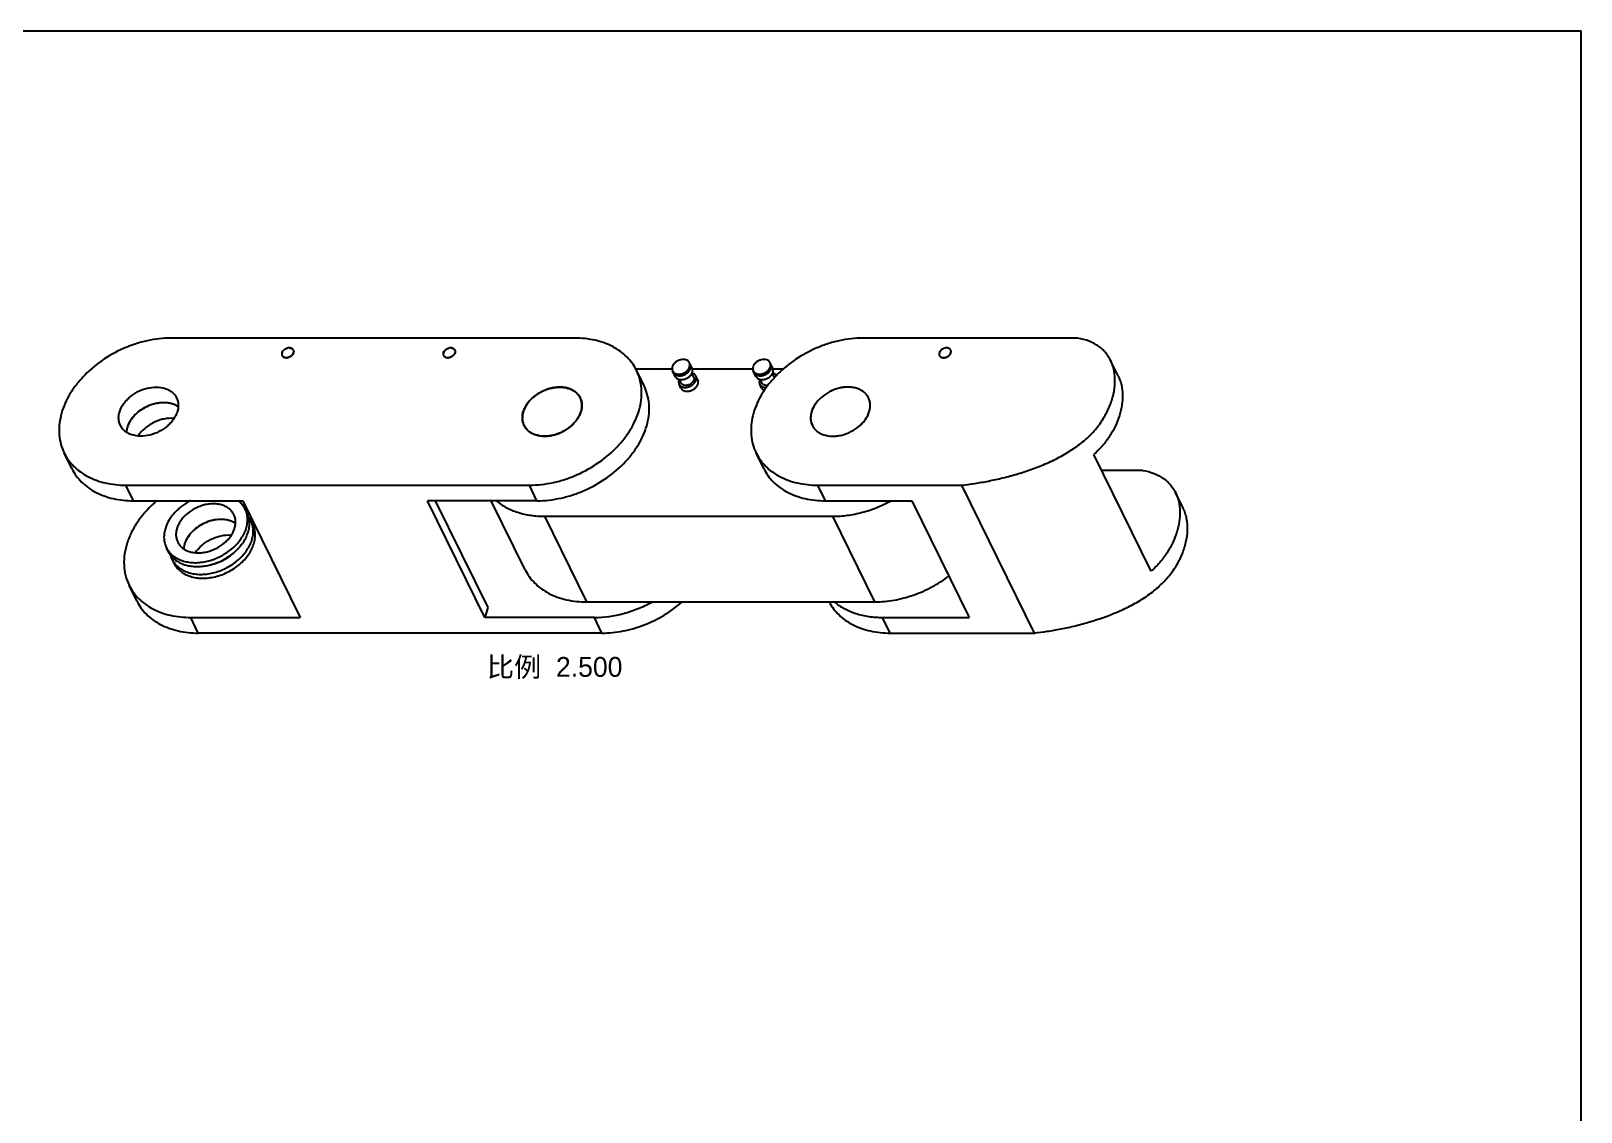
# Model space of a CAD drawing. Header units: inches. Extents: x 0 to 22, y 0 to 17.
# Drawn here: x 9.82 to 22, y 8.5 to 17 of the extents above; entities that cross this region are included whole.
import ezdxf

# ---------------------------------------------------------------- set-up
doc = ezdxf.new("R2010")
doc.units = ezdxf.units.IN
doc.header["$LTSCALE"] = 1.21
doc.header["$MEASUREMENT"] = 0
doc.layers.get('0').update_dxf_attribs({"linetype": 'CONTINUOUS'})
doc.layers.add('02___PRT_ALL_AXES', color=7, linetype='CONTINUOUS')
doc.styles.get("Standard").update_dxf_attribs({"font": 'ar_wgl__.ttf'})

msp = doc.modelspace()

# ---------------------------------------------------------------- linework, layer by layer
at = {"color": 7, "linetype": 'Continuous'}
for p, q in [((0, 17), (22, 17)), ((22, 0), (22, 17)), ((14.091, 14.585), (10.918, 14.585)), ((18.044, 14.585), (16.357, 14.585)), ((18.362, 14.288), (18.302, 14.41)), ((15.576, 13.559), (15.516, 13.682)), ((10.621, 13.306), (10.56, 13.429)), ((10.56, 13.429), (13.733, 13.429)), ((13.793, 13.306), (13.733, 13.429)), ((16, 13.429), (17.133, 13.429)), ((17.703, 12.266), (17.133, 13.429)), ((10.621, 13.306), (11.482, 13.306)), ((11.482, 13.306), (11.932, 12.389)), ((13.383, 12.389), (12.932, 13.306)), ((13.793, 13.306), (12.932, 13.306)), ((12.994, 13.306), (13.406, 12.466)), ((18.873, 13.248), (18.813, 13.37)), ((13.406, 12.466), (13.383, 12.389)), ((11.131, 12.266), (11.071, 12.389)), ((11.071, 12.389), (11.932, 12.389)), ((14.244, 12.389), (13.383, 12.389)), ((14.304, 12.266), (14.244, 12.389)), ((14.304, 12.266), (11.131, 12.266)), ((16.57, 12.266), (17.703, 12.266))]:
    msp.add_line(p, q, dxfattribs=at)
for centre, radius, start, end in [((14.965, 14.238), 0.0597, 157.0231, 162.7528), ((15.6, 14.238), 0.0597, 157.0231, 162.7528), ((14.957, 14.264), 0.0666, 258.3368, 260.7149), ((15.592, 14.264), 0.0666, 258.3368, 260.7149), ((11.382, 13.07), 0.18, 26.1478, 36.9643), ((11.088, 12.925), 0.181, 195.1767, 206.1048), ((11.087, 12.925), 0.18, 206.1478, 216.928)]:
    msp.add_arc(centre, radius, start, end, dxfattribs=at)
for points, knots in [([(16.357, 14.585), (16.294, 14.585), (16.198, 14.574), (16.073, 14.54), (15.949, 14.492), (15.833, 14.426), (15.73, 14.346), (15.661, 14.279), (15.601, 14.208), (15.552, 14.133), (15.514, 14.055), (15.488, 13.977), (15.475, 13.899), (15.475, 13.822), (15.488, 13.749), (15.505, 13.703), (15.516, 13.682)], [0, 0, 0, 0, 0.132482, 0.201171, 0.270716, 0.409773, 0.478248, 0.545217, 0.610209, 0.67286, 0.732944, 0.790405, 0.845387, 0.898243, 0.949537, 1, 1, 1, 1]), ([(18.302, 14.41), (18.297, 14.421), (18.285, 14.442), (18.263, 14.472), (18.237, 14.499), (18.207, 14.523), (18.172, 14.544), (18.119, 14.568), (18.075, 14.58), (18.044, 14.585)], [0, 0, 0, 0, 0.1122, 0.225157, 0.340175, 0.458721, 0.582379, 0.712786, 1, 1, 1, 1]), ([(17.133, 13.429), (17.167, 13.433), (17.237, 13.442), (17.345, 13.461), (17.458, 13.486), (17.573, 13.517), (17.689, 13.555), (17.803, 13.6), (17.912, 13.653), (18.013, 13.715), (18.09, 13.773), (18.146, 13.825), (18.183, 13.866), (18.217, 13.909), (18.256, 13.968), (18.296, 14.046), (18.327, 14.141), (18.34, 14.236), (18.334, 14.313), (18.319, 14.37), (18.309, 14.397), (18.302, 14.41)], [0, 0, 0, 0, 0.058245, 0.121348, 0.188023, 0.257033, 0.32721, 0.397484, 0.466927, 0.534812, 0.600704, 0.632897, 0.664629, 0.695934, 0.726773, 0.786773, 0.844205, 0.898723, 0.950367, 0.97536, 1, 1, 1, 1]), ([(15.042, 14.288), (15.042, 14.289), (15.04, 14.292), (15.037, 14.296), (15.034, 14.299), (15.029, 14.303), (15.022, 14.308), (15.015, 14.31), (15.012, 14.311)], [0, 0, 0, 0, 0.117678, 0.236167, 0.356238, 0.478583, 0.731997, 1, 1, 1, 1]), ([(15.025, 14.279), (15.026, 14.278), (15.027, 14.274), (15.028, 14.268), (15.027, 14.262), (15.027, 14.257), (15.026, 14.255)], [0, 0, 0, 0, 0.239088, 0.482907, 0.735593, 1, 1, 1, 1]), ([(15.044, 14.255), (15.045, 14.258), (15.046, 14.264), (15.047, 14.272), (15.045, 14.28), (15.043, 14.286), (15.042, 14.288)], [0, 0, 0, 0, 0.264425, 0.517084, 0.760916, 1, 1, 1, 1]), ([(15.676, 14.29), (15.675, 14.291), (15.673, 14.294), (15.671, 14.297), (15.667, 14.3), (15.663, 14.304), (15.656, 14.308), (15.65, 14.31), (15.646, 14.311)], [0, 0, 0, 0, 0.117469, 0.236031, 0.356329, 0.478938, 0.732616, 1, 1, 1, 1]), ([(13.793, 13.306), (13.857, 13.306), (13.953, 13.318), (14.078, 13.352), (14.201, 13.4), (14.345, 13.481), (14.469, 13.587), (14.55, 13.684), (14.599, 13.759), (14.637, 13.836), (14.663, 13.915), (14.676, 13.993), (14.676, 14.069), (14.663, 14.142), (14.645, 14.188), (14.635, 14.21)], [0, 0, 0, 0, 0.132507, 0.201208, 0.270766, 0.409848, 0.545134, 0.610138, 0.6728, 0.732895, 0.790367, 0.845359, 0.898225, 0.949527, 1, 1, 1, 1]), ([(14.908, 14.255), (14.907, 14.253), (14.906, 14.247), (14.906, 14.238), (14.907, 14.23), (14.909, 14.225), (14.91, 14.223)], [0, 0, 0, 0, 0.264425, 0.517084, 0.760916, 1, 1, 1, 1]), ([(14.91, 14.223), (14.911, 14.221), (14.912, 14.218), (14.915, 14.214), (14.919, 14.211), (14.923, 14.208), (14.928, 14.205), (14.934, 14.201), (14.94, 14.2), (14.944, 14.199)], [0, 0, 0, 0, 0.116722, 0.234374, 0.353833, 0.475875, 0.601141, 0.730117, 1, 1, 1, 1]), ([(15.026, 14.255), (15.025, 14.253), (15.023, 14.249), (15.019, 14.242), (15.014, 14.236), (15.006, 14.228), (14.997, 14.222), (14.986, 14.217), (14.978, 14.215), (14.97, 14.213), (14.962, 14.213), (14.954, 14.213), (14.947, 14.215), (14.941, 14.218), (14.936, 14.221), (14.933, 14.224), (14.931, 14.226), (14.929, 14.229), (14.928, 14.231), (14.927, 14.232)], [0, 0, 0, 0, 0.05897, 0.121019, 0.185901, 0.253146, 0.391755, 0.46175, 0.531007, 0.598735, 0.664246, 0.727016, 0.786744, 0.843414, 0.897334, 0.923491, 0.949233, 0.97469, 1, 1, 1, 1]), ([(14.946, 14.199), (14.951, 14.198), (14.958, 14.197), (14.968, 14.198), (14.979, 14.2), (14.992, 14.204), (15.006, 14.211), (15.019, 14.22), (15.028, 14.229), (15.035, 14.237), (15.04, 14.245), (15.043, 14.251), (15.044, 14.255)], [0, 0, 0, 0, 0.119562, 0.18203, 0.245926, 0.376644, 0.509032, 0.640077, 0.766934, 0.828109, 0.887444, 1, 1, 1, 1]), ([(15.543, 14.255), (15.542, 14.253), (15.541, 14.247), (15.54, 14.238), (15.541, 14.23), (15.543, 14.225), (15.544, 14.223)], [0, 0, 0, 0, 0.264425, 0.517084, 0.760916, 1, 1, 1, 1]), ([(15.544, 14.223), (15.545, 14.221), (15.547, 14.218), (15.55, 14.214), (15.553, 14.211), (15.558, 14.208), (15.562, 14.205), (15.569, 14.201), (15.574, 14.2), (15.578, 14.199)], [0, 0, 0, 0, 0.116722, 0.234374, 0.353833, 0.475875, 0.601141, 0.730117, 1, 1, 1, 1]), ([(15.61, 14.214), (15.607, 14.214), (15.602, 14.213), (15.595, 14.213), (15.587, 14.214), (15.581, 14.216), (15.575, 14.218), (15.569, 14.222), (15.565, 14.226), (15.563, 14.23), (15.562, 14.232)], [0, 0, 0, 0, 0.144142, 0.283354, 0.41672, 0.543774, 0.664601, 0.779915, 0.891077, 1, 1, 1, 1]), ([(15.581, 14.199), (15.582, 14.198), (15.588, 14.198), (15.594, 14.197), (15.598, 14.198)], [0, 0, 0, 0, 0.243322, 1, 1, 1, 1]), ([(10.973, 14.046), (10.959, 14.056), (10.924, 14.071), (10.867, 14.08), (10.805, 14.074), (10.743, 14.056), (10.685, 14.026), (10.634, 13.986), (10.595, 13.938), (10.578, 13.903), (10.573, 13.885)], [0, 0, 0, 0, 0.10877, 0.227538, 0.35541, 0.489329, 0.625004, 0.757817, 0.883679, 1, 1, 1, 1]), ([(10.973, 14.046), (10.966, 14.051), (10.952, 14.058), (10.929, 14.067), (10.905, 14.074), (10.869, 14.078), (10.822, 14.077), (10.766, 14.064), (10.711, 14.041), (10.669, 14.014), (10.64, 13.988), (10.614, 13.961), (10.598, 13.939), (10.589, 13.923)], [0, 0, 0, 0, 0.052805, 0.107723, 0.164901, 0.224342, 0.349257, 0.480503, 0.614817, 0.748459, 0.813939, 0.877933, 1, 1, 1, 1]), ([(10.589, 13.923), (10.587, 13.92), (10.581, 13.907), (10.576, 13.894), (10.573, 13.885)], [0, 0, 0, 0, 0.25634, 1, 1, 1, 1]), ([(10.94, 13.954), (10.913, 13.956), (10.872, 13.953), (10.82, 13.939), (10.781, 13.922), (10.744, 13.901), (10.7, 13.869), (10.672, 13.838), (10.658, 13.816)], [0, 0, 0, 0, 0.242853, 0.370546, 0.50006, 0.629566, 0.757235, 1, 1, 1, 1]), ([(10.573, 13.885), (10.572, 13.881), (10.568, 13.869), (10.566, 13.856), (10.565, 13.846)], [0, 0, 0, 0, 0.255985, 1, 1, 1, 1]), ([(15.516, 13.682), (15.525, 13.662), (15.548, 13.625), (15.591, 13.574), (15.643, 13.531), (15.703, 13.494), (15.769, 13.465), (15.868, 13.437), (15.947, 13.429), (16, 13.429)], [0, 0, 0, 0, 0.11284, 0.227186, 0.344396, 0.465577, 0.591507, 0.722601, 1, 1, 1, 1]), ([(10.137, 13.559), (10.146, 13.54), (10.169, 13.502), (10.212, 13.452), (10.264, 13.408), (10.323, 13.372), (10.39, 13.343), (10.489, 13.314), (10.567, 13.306), (10.621, 13.306)], [0, 0, 0, 0, 0.11284, 0.227186, 0.344396, 0.465578, 0.591506, 0.722599, 1, 1, 1, 1]), ([(10.806, 13.308), (10.752, 13.261), (10.679, 13.184), (10.608, 13.067), (10.571, 12.979), (10.549, 12.89), (10.544, 12.802), (10.556, 12.718), (10.575, 12.666), (10.587, 12.642)], [0, 0, 0, 0, 0.283144, 0.416688, 0.543878, 0.664776, 0.780087, 0.891182, 1, 1, 1, 1]), ([(11.41, 13.198), (11.406, 13.206), (11.396, 13.222), (11.375, 13.243), (11.35, 13.26), (11.321, 13.272), (11.288, 13.28), (11.253, 13.283), (11.216, 13.281), (11.179, 13.274), (11.142, 13.263), (11.095, 13.242), (11.052, 13.213), (11.015, 13.179), (10.993, 13.15), (10.975, 13.121), (10.966, 13.1), (10.963, 13.089)], [0, 0, 0, 0, 0.050698, 0.102534, 0.156462, 0.21314, 0.272877, 0.335656, 0.401177, 0.468914, 0.538182, 0.608187, 0.746817, 0.814072, 0.878964, 0.941019, 1, 1, 1, 1]), ([(11.423, 13.128), (11.416, 13.133), (11.401, 13.142), (11.375, 13.151), (11.348, 13.157), (11.308, 13.161), (11.266, 13.158), (11.225, 13.148), (11.183, 13.133), (11.144, 13.113), (11.109, 13.087), (11.085, 13.066), (11.064, 13.043), (11.041, 13.011), (11.029, 12.985), (11.023, 12.967)], [0, 0, 0, 0, 0.053308, 0.108986, 0.167189, 0.227884, 0.355628, 0.422094, 0.489565, 0.625083, 0.692127, 0.757904, 0.821934, 0.883821, 1, 1, 1, 1]), ([(11.424, 13.128), (11.409, 13.138), (11.375, 13.153), (11.318, 13.162), (11.256, 13.157), (11.193, 13.138), (11.135, 13.108), (11.085, 13.068), (11.046, 13.021), (11.029, 12.985), (11.023, 12.967)], [0, 0, 0, 0, 0.108704, 0.227416, 0.355261, 0.489185, 0.62489, 0.757745, 0.883649, 1, 1, 1, 1]), ([(11.416, 13.089), (11.419, 13.099), (11.423, 13.117), (11.425, 13.146), (11.421, 13.173), (11.414, 13.19), (11.41, 13.198)], [0, 0, 0, 0, 0.264421, 0.517086, 0.760915, 1, 1, 1, 1]), ([(17.703, 12.266), (17.737, 12.27), (17.807, 12.28), (17.915, 12.298), (18.028, 12.323), (18.144, 12.355), (18.26, 12.393), (18.374, 12.438), (18.482, 12.491), (18.584, 12.552), (18.661, 12.611), (18.716, 12.663), (18.754, 12.704), (18.787, 12.747), (18.827, 12.806), (18.866, 12.883), (18.897, 12.979), (18.91, 13.074), (18.905, 13.151), (18.89, 13.208), (18.879, 13.235), (18.873, 13.248)], [0, 0, 0, 0, 0.058245, 0.121348, 0.188023, 0.257033, 0.32721, 0.397484, 0.466927, 0.534812, 0.600704, 0.632897, 0.664629, 0.695934, 0.726773, 0.786773, 0.844205, 0.898723, 0.950367, 0.97536, 1, 1, 1, 1]), ([(10.963, 13.089), (10.96, 13.08), (10.956, 13.061), (10.954, 13.033), (10.959, 13.006), (10.965, 12.989), (10.969, 12.981)], [0, 0, 0, 0, 0.264421, 0.517086, 0.760915, 1, 1, 1, 1]), ([(10.969, 12.981), (10.973, 12.972), (10.983, 12.956), (11.004, 12.935), (11.029, 12.919), (11.059, 12.906), (11.091, 12.899), (11.126, 12.896), (11.163, 12.898), (11.2, 12.904), (11.237, 12.916), (11.284, 12.936), (11.327, 12.965), (11.364, 13), (11.387, 13.028), (11.404, 13.058), (11.413, 13.079), (11.416, 13.089)], [0, 0, 0, 0, 0.050698, 0.102534, 0.156462, 0.21314, 0.272877, 0.335656, 0.401177, 0.468914, 0.538182, 0.608187, 0.746817, 0.814072, 0.878964, 0.941019, 1, 1, 1, 1]), ([(11.108, 12.898), (11.123, 12.92), (11.16, 12.961), (11.23, 13.007), (11.309, 13.034), (11.364, 13.039), (11.391, 13.036)], [0, 0, 0, 0, 0.24307, 0.50004, 0.756984, 1, 1, 1, 1]), ([(11.552, 12.997), (11.556, 13.011), (11.562, 13.037), (11.564, 13.076), (11.558, 13.114), (11.549, 13.138), (11.544, 13.149)], [0, 0, 0, 0, 0.264425, 0.517084, 0.760916, 1, 1, 1, 1]), ([(10.943, 12.817), (10.951, 12.807), (10.968, 12.788), (11.001, 12.764), (11.038, 12.746), (11.08, 12.734), (11.125, 12.727), (11.173, 12.727), (11.222, 12.733), (11.271, 12.745), (11.319, 12.762), (11.366, 12.785), (11.41, 12.812), (11.449, 12.844), (11.484, 12.879), (11.513, 12.916), (11.536, 12.956), (11.548, 12.984), (11.552, 12.997)], [0, 0, 0, 0, 0.051008, 0.103821, 0.159084, 0.217159, 0.278122, 0.341797, 0.407798, 0.475582, 0.54449, 0.613796, 0.682752, 0.750628, 0.816761, 0.880597, 0.94174, 1, 1, 1, 1]), ([(11.023, 12.967), (11.022, 12.964), (11.018, 12.951), (11.016, 12.938), (11.016, 12.928)], [0, 0, 0, 0, 0.256183, 1, 1, 1, 1]), ([(11.402, 12.892), (11.39, 12.88), (11.363, 12.858), (11.317, 12.831), (11.267, 12.811), (11.233, 12.803), (11.216, 12.8)], [0, 0, 0, 0, 0.247364, 0.499952, 0.752564, 1, 1, 1, 1]), ([(10.587, 12.642), (10.596, 12.622), (10.619, 12.585), (10.662, 12.534), (10.714, 12.491), (10.774, 12.454), (10.84, 12.425), (10.939, 12.396), (11.018, 12.389), (11.071, 12.389)], [0, 0, 0, 0, 0.11284, 0.227186, 0.344396, 0.465578, 0.591506, 0.722599, 1, 1, 1, 1]), ([(10.647, 12.519), (10.656, 12.5), (10.679, 12.462), (10.722, 12.412), (10.774, 12.368), (10.834, 12.332), (10.9, 12.303), (10.999, 12.274), (11.078, 12.266), (11.131, 12.266)], [0, 0, 0, 0, 0.11284, 0.227186, 0.344396, 0.465578, 0.591506, 0.722599, 1, 1, 1, 1]), ([(14.244, 12.389), (14.321, 12.389), (14.439, 12.406), (14.589, 12.456), (14.662, 12.49), (14.698, 12.51)], [0, 0, 0, 0, 0.489193, 0.743559, 1, 1, 1, 1]), ([(14.304, 12.266), (14.359, 12.266), (14.473, 12.278), (14.638, 12.326), (14.795, 12.403), (14.89, 12.472), (14.933, 12.51)], [0, 0, 0, 0, 0.241759, 0.493313, 0.748352, 1, 1, 1, 1]), ([(16.091, 12.511), (16.1, 12.492), (16.124, 12.455), (16.167, 12.407), (16.219, 12.364), (16.278, 12.329), (16.344, 12.301), (16.441, 12.274), (16.518, 12.266), (16.57, 12.266)], [0, 0, 0, 0, 0.112745, 0.227151, 0.344499, 0.465822, 0.591839, 0.722928, 1, 1, 1, 1])]:
    msp.add_open_spline(points, degree=3, knots=knots, dxfattribs=at)
at = {"layer": '02___PRT_ALL_AXES', "color": 7, "linetype": 'Continuous'}
for p, q in [((15.012, 14.349), (14.991, 14.392)), ((15.647, 14.349), (15.626, 14.392)), ((14.855, 14.34), (14.57, 14.34)), ((14.635, 14.21), (14.575, 14.332)), ((14.88, 14.284), (14.859, 14.327)), ((14.927, 14.232), (14.913, 14.26)), ((15.025, 14.279), (15.011, 14.308)), ((15.49, 14.34), (15.015, 14.34)), ((15.057, 14.257), (15.042, 14.288)), ((15.514, 14.284), (15.493, 14.327)), ((15.562, 14.232), (15.548, 14.26)), ((15.659, 14.279), (15.645, 14.308)), ((15.728, 14.34), (15.65, 14.34)), ((14.925, 14.192), (14.91, 14.223)), ((15.559, 14.192), (15.544, 14.223)), ((10.137, 13.559), (10.076, 13.682)), ((18.621, 12.753), (18.17, 13.67)), ((18.555, 13.545), (18.232, 13.545)), ((16.06, 13.306), (16, 13.429)), ((13.7, 12.764), (13.434, 13.306)), ((16.06, 13.306), (16.74, 13.306)), ((16.74, 13.306), (17.19, 12.389)), ((11.514, 13.21), (11.499, 13.241)), ((14.184, 12.511), (13.854, 13.184)), ((13.854, 13.184), (16.12, 13.184)), ((16.45, 12.511), (16.12, 13.184)), ((11.559, 13.119), (11.544, 13.149)), ((10.895, 12.907), (10.88, 12.937)), ((10.94, 12.815), (10.925, 12.846)), ((10.647, 12.519), (10.587, 12.642)), ((14.184, 12.511), (16.45, 12.511)), ((16.51, 12.389), (17.19, 12.389)), ((16.57, 12.266), (16.51, 12.389))]:
    msp.add_line(p, q, dxfattribs=at)
for centre, radius, start, end in [((11.848, 14.44), 0.0681, 108.0427, 123.3709), ((11.846, 14.455), 0.0527, 89.3054, 90.6946), ((13.118, 14.44), 0.0681, 108.0427, 123.3709), ((13.115, 14.455), 0.0527, 89.3054, 90.6946), ((11.814, 14.459), 0.0267, 188.9126, 191.6889), ((11.813, 14.459), 0.026, 191.6684, 206.0958), ((11.813, 14.459), 0.0259, 206.1552, 219.7906), ((11.814, 14.46), 0.0269, 219.7204, 221.9233), ((11.838, 14.451), 0.0532, 140.9166, 142.2243), ((11.819, 14.468), 0.0369, 247.8941, 248.7289), ((11.847, 14.442), 0.0659, 123.3926, 124.3231), ((11.822, 14.484), 0.0533, 269.3138, 270.6862), ((11.82, 14.497), 0.0662, 287.4227, 287.988), ((11.82, 14.499), 0.0678, 288.0141, 303.3989), ((11.82, 14.498), 0.0666, 303.4105, 304.3316), ((11.829, 14.488), 0.054, 320.8956, 322.1835), ((11.854, 14.479), 0.0266, 39.7311, 41.9557), ((11.855, 14.48), 0.026, 26.1992, 39.7368), ((11.855, 14.48), 0.0261, 11.6812, 26.0674), ((11.854, 14.48), 0.0271, 8.976, 11.7129), ((13.083, 14.459), 0.0267, 188.9126, 191.6889), ((13.082, 14.459), 0.026, 191.6684, 206.0958), ((13.082, 14.459), 0.0259, 206.1552, 219.7906), ((13.083, 14.46), 0.0269, 219.7204, 221.9233), ((13.107, 14.451), 0.0532, 140.9166, 142.2243), ((13.088, 14.468), 0.0369, 247.8941, 248.7289), ((13.116, 14.442), 0.0659, 123.3926, 124.3231), ((13.091, 14.484), 0.0533, 269.3138, 270.6862), ((13.089, 14.497), 0.0662, 287.4227, 287.988), ((13.089, 14.499), 0.0678, 288.0141, 303.3989), ((13.09, 14.498), 0.0666, 303.4105, 304.3316), ((13.098, 14.488), 0.054, 320.8956, 322.1835), ((13.124, 14.479), 0.0266, 39.7311, 41.9557), ((13.124, 14.48), 0.026, 26.1992, 39.7368), ((13.124, 14.48), 0.0261, 11.6812, 26.0674), ((13.123, 14.48), 0.0271, 8.976, 11.7129), ((14.962, 14.363), 0.0388, 16.1566, 25.7646), ((14.963, 14.363), 0.0384, 25.7899, 26.1386), ((15.597, 14.363), 0.0388, 16.1566, 25.7646), ((15.597, 14.363), 0.0384, 25.7899, 26.1386), ((16.983, 14.46), 0.0281, 183.8056, 185.0661), ((17.02, 14.48), 0.0283, 3.836, 5.0855), ((14.899, 14.332), 0.0384, 206.1386, 206.6548), ((14.956, 14.362), 0.0453, 357.0869, 0.2585), ((15.534, 14.332), 0.0384, 206.1386, 206.6548), ((15.591, 14.362), 0.0453, 357.0869, 0.2585), ((14.018, 14.059), 0.128, 26.1392, 26.6529), ((14.017, 14.058), 0.129, 16.1566, 25.7646), ((14.018, 14.059), 0.128, 25.7899, 26.1386), ((13.995, 14.056), 0.151, 357.0869, 0.2585), ((16.283, 14.058), 0.13, 13.1102, 26.0854), ((16.278, 14.057), 0.135, 9.8097, 13.1258), ((16.259, 14.056), 0.154, 355.0498, 358.7114), ((13.828, 13.958), 0.15, 177.0636, 180.2583), ((13.807, 13.955), 0.129, 196.1607, 205.7781), ((13.807, 13.955), 0.128, 205.7921, 206.1392), ((13.806, 13.955), 0.128, 206.1386, 206.6548), ((16.098, 13.958), 0.154, 175.0371, 178.711), ((16.078, 13.957), 0.134, 189.808, 193.1376), ((16.074, 13.956), 0.13, 193.1203, 206.0767), ((11.042, 13.017), 0.18, 206.1478, 216.9279)]:
    msp.add_arc(centre, radius, start, end, dxfattribs=at)
for points, knots in [([(10.918, 14.585), (10.855, 14.585), (10.758, 14.574), (10.634, 14.54), (10.51, 14.492), (10.366, 14.411), (10.242, 14.304), (10.162, 14.208), (10.112, 14.133), (10.074, 14.055), (10.049, 13.977), (10.036, 13.899), (10.036, 13.822), (10.049, 13.749), (10.066, 13.703), (10.076, 13.682)], [0, 0, 0, 0, 0.132508, 0.201208, 0.270765, 0.409848, 0.545134, 0.610138, 0.6728, 0.732895, 0.790367, 0.845358, 0.898224, 0.949527, 1, 1, 1, 1]), ([(11.878, 14.491), (11.877, 14.493), (11.875, 14.496), (11.871, 14.5), (11.866, 14.504), (11.86, 14.506), (11.854, 14.508), (11.844, 14.508), (11.832, 14.507), (11.82, 14.502), (11.811, 14.497), (11.803, 14.491), (11.794, 14.482), (11.79, 14.474), (11.789, 14.47)], [0, 0, 0, 0, 0.050744, 0.102626, 0.156603, 0.213331, 0.273123, 0.335958, 0.469068, 0.608231, 0.678196, 0.747222, 0.879214, 1, 1, 1, 1]), ([(11.847, 14.508), (11.848, 14.508), (11.853, 14.508), (11.859, 14.507), (11.862, 14.505)], [0, 0, 0, 0, 0.261414, 1, 1, 1, 1]), ([(11.862, 14.505), (11.863, 14.505), (11.868, 14.503), (11.872, 14.5), (11.874, 14.497)], [0, 0, 0, 0, 0.26158, 1, 1, 1, 1]), ([(13.147, 14.491), (13.147, 14.493), (13.144, 14.496), (13.14, 14.5), (13.135, 14.504), (13.129, 14.506), (13.123, 14.508), (13.113, 14.508), (13.101, 14.507), (13.089, 14.502), (13.08, 14.497), (13.072, 14.491), (13.064, 14.482), (13.059, 14.474), (13.058, 14.47)], [0, 0, 0, 0, 0.050744, 0.102626, 0.156603, 0.213331, 0.273123, 0.335958, 0.469068, 0.608231, 0.678196, 0.747222, 0.879214, 1, 1, 1, 1]), ([(13.116, 14.508), (13.117, 14.508), (13.122, 14.508), (13.128, 14.507), (13.131, 14.505)], [0, 0, 0, 0, 0.261414, 1, 1, 1, 1]), ([(13.131, 14.505), (13.133, 14.505), (13.137, 14.503), (13.141, 14.5), (13.143, 14.497)], [0, 0, 0, 0, 0.26158, 1, 1, 1, 1]), ([(14.575, 14.332), (14.565, 14.352), (14.543, 14.389), (14.5, 14.439), (14.448, 14.483), (14.388, 14.52), (14.321, 14.549), (14.223, 14.577), (14.144, 14.585), (14.091, 14.585)], [0, 0, 0, 0, 0.11284, 0.227185, 0.344396, 0.465579, 0.591503, 0.722597, 1, 1, 1, 1]), ([(17.046, 14.491), (17.045, 14.493), (17.043, 14.496), (17.039, 14.501), (17.034, 14.504), (17.028, 14.506), (17.021, 14.508), (17.012, 14.509), (16.999, 14.507), (16.987, 14.503), (16.978, 14.497), (16.97, 14.491), (16.962, 14.483), (16.957, 14.474), (16.956, 14.47)], [0, 0, 0, 0, 0.050744, 0.102626, 0.156603, 0.213331, 0.273123, 0.335958, 0.469068, 0.608231, 0.678196, 0.747222, 0.879214, 1, 1, 1, 1]), ([(17.038, 14.501), (17.035, 14.503), (17.029, 14.506), (17.017, 14.509), (17.004, 14.508), (16.992, 14.505), (16.979, 14.499), (16.966, 14.488), (16.958, 14.477), (16.956, 14.47)], [0, 0, 0, 0, 0.107533, 0.225242, 0.352704, 0.486958, 0.623566, 0.757588, 1, 1, 1, 1]), ([(17.046, 14.491), (17.045, 14.493), (17.043, 14.497), (17.04, 14.499), (17.038, 14.501)], [0, 0, 0, 0, 0.493893, 1, 1, 1, 1]), ([(11.789, 14.47), (11.788, 14.466), (11.787, 14.46), (11.788, 14.453), (11.789, 14.449), (11.79, 14.448)], [0, 0, 0, 0, 0.516111, 0.760434, 1, 1, 1, 1]), ([(11.789, 14.47), (11.789, 14.471), (11.791, 14.476), (11.794, 14.481), (11.796, 14.484)], [0, 0, 0, 0, 0.238416, 1, 1, 1, 1]), ([(11.879, 14.47), (11.877, 14.461), (11.867, 14.448), (11.851, 14.438), (11.836, 14.432), (11.822, 14.43), (11.808, 14.432), (11.798, 14.437), (11.793, 14.443), (11.791, 14.446), (11.79, 14.448)], [0, 0, 0, 0, 0.251235, 0.390444, 0.530107, 0.663696, 0.786415, 0.897039, 0.949097, 1, 1, 1, 1]), ([(11.794, 14.442), (11.795, 14.44), (11.799, 14.437), (11.803, 14.435), (11.805, 14.434)], [0, 0, 0, 0, 0.486939, 1, 1, 1, 1]), ([(11.797, 14.485), (11.798, 14.486), (11.802, 14.49), (11.806, 14.494), (11.81, 14.497)], [0, 0, 0, 0, 0.243898, 1, 1, 1, 1]), ([(11.806, 14.434), (11.807, 14.433), (11.812, 14.432), (11.817, 14.431), (11.821, 14.431)], [0, 0, 0, 0, 0.239364, 1, 1, 1, 1]), ([(11.823, 14.431), (11.824, 14.431), (11.83, 14.431), (11.836, 14.433), (11.84, 14.434)], [0, 0, 0, 0, 0.243485, 1, 1, 1, 1]), ([(11.858, 14.443), (11.859, 14.443), (11.864, 14.447), (11.868, 14.451), (11.871, 14.454)], [0, 0, 0, 0, 0.25607, 1, 1, 1, 1]), ([(11.872, 14.455), (11.873, 14.456), (11.876, 14.461), (11.878, 14.466), (11.879, 14.47)], [0, 0, 0, 0, 0.261474, 1, 1, 1, 1]), ([(11.878, 14.491), (11.88, 14.488), (11.882, 14.481), (11.88, 14.473), (11.879, 14.47)], [0, 0, 0, 0, 0.483007, 1, 1, 1, 1]), ([(13.058, 14.47), (13.057, 14.466), (13.056, 14.46), (13.057, 14.453), (13.058, 14.449), (13.059, 14.448)], [0, 0, 0, 0, 0.516111, 0.760434, 1, 1, 1, 1]), ([(13.058, 14.47), (13.058, 14.471), (13.06, 14.476), (13.063, 14.481), (13.065, 14.484)], [0, 0, 0, 0, 0.238416, 1, 1, 1, 1]), ([(13.149, 14.47), (13.146, 14.461), (13.136, 14.448), (13.12, 14.438), (13.106, 14.432), (13.091, 14.43), (13.077, 14.432), (13.068, 14.437), (13.062, 14.443), (13.06, 14.446), (13.059, 14.448)], [0, 0, 0, 0, 0.251235, 0.390444, 0.530107, 0.663696, 0.786415, 0.897039, 0.949097, 1, 1, 1, 1]), ([(13.063, 14.442), (13.065, 14.44), (13.068, 14.437), (13.072, 14.435), (13.075, 14.434)], [0, 0, 0, 0, 0.486939, 1, 1, 1, 1]), ([(13.066, 14.485), (13.067, 14.486), (13.071, 14.49), (13.076, 14.494), (13.079, 14.497)], [0, 0, 0, 0, 0.243898, 1, 1, 1, 1]), ([(13.075, 14.434), (13.076, 14.433), (13.081, 14.432), (13.087, 14.431), (13.091, 14.431)], [0, 0, 0, 0, 0.239364, 1, 1, 1, 1]), ([(13.092, 14.431), (13.093, 14.431), (13.099, 14.431), (13.105, 14.433), (13.109, 14.434)], [0, 0, 0, 0, 0.243485, 1, 1, 1, 1]), ([(13.127, 14.443), (13.128, 14.443), (13.133, 14.447), (13.137, 14.451), (13.14, 14.454)], [0, 0, 0, 0, 0.25607, 1, 1, 1, 1]), ([(13.141, 14.455), (13.142, 14.456), (13.145, 14.461), (13.147, 14.466), (13.149, 14.47)], [0, 0, 0, 0, 0.261474, 1, 1, 1, 1]), ([(13.147, 14.491), (13.149, 14.488), (13.151, 14.481), (13.15, 14.473), (13.149, 14.47)], [0, 0, 0, 0, 0.483007, 1, 1, 1, 1]), ([(14.991, 14.392), (14.99, 14.394), (14.987, 14.399), (14.981, 14.406), (14.973, 14.411), (14.961, 14.416), (14.944, 14.418), (14.922, 14.415), (14.9, 14.407), (14.884, 14.397), (14.873, 14.386), (14.864, 14.375), (14.859, 14.366), (14.857, 14.359)], [0, 0, 0, 0, 0.050761, 0.102659, 0.156653, 0.213397, 0.335717, 0.468867, 0.608073, 0.746871, 0.814205, 0.879167, 1, 1, 1, 1]), ([(14.993, 14.359), (14.994, 14.362), (14.995, 14.368), (14.996, 14.376), (14.994, 14.384), (14.992, 14.39), (14.991, 14.392)], [0, 0, 0, 0, 0.264288, 0.517123, 0.760935, 1, 1, 1, 1]), ([(14.999, 14.347), (15, 14.35), (15.001, 14.356), (15.002, 14.364), (15, 14.372), (14.998, 14.377), (14.997, 14.38)], [0, 0, 0, 0, 0.264288, 0.517123, 0.760935, 1, 1, 1, 1]), ([(15.626, 14.392), (15.625, 14.394), (15.622, 14.399), (15.615, 14.406), (15.608, 14.411), (15.596, 14.416), (15.578, 14.418), (15.556, 14.415), (15.534, 14.407), (15.518, 14.397), (15.507, 14.386), (15.498, 14.375), (15.494, 14.366), (15.492, 14.359)], [0, 0, 0, 0, 0.050761, 0.102659, 0.156653, 0.213397, 0.335717, 0.468867, 0.608073, 0.746871, 0.814205, 0.879167, 1, 1, 1, 1]), ([(15.628, 14.359), (15.628, 14.362), (15.63, 14.368), (15.63, 14.376), (15.629, 14.384), (15.627, 14.39), (15.626, 14.392)], [0, 0, 0, 0, 0.264288, 0.517123, 0.760935, 1, 1, 1, 1]), ([(15.634, 14.347), (15.634, 14.35), (15.636, 14.356), (15.636, 14.364), (15.635, 14.372), (15.633, 14.377), (15.632, 14.38)], [0, 0, 0, 0, 0.264288, 0.517123, 0.760935, 1, 1, 1, 1]), ([(16.956, 14.47), (16.955, 14.466), (16.954, 14.46), (16.955, 14.453), (16.956, 14.45), (16.957, 14.448)], [0, 0, 0, 0, 0.516111, 0.760434, 1, 1, 1, 1]), ([(16.956, 14.47), (16.956, 14.469), (16.955, 14.465), (16.954, 14.461), (16.955, 14.458)], [0, 0, 0, 0, 0.258926, 1, 1, 1, 1]), ([(16.955, 14.457), (16.955, 14.457), (16.955, 14.453), (16.956, 14.45), (16.957, 14.448)], [0, 0, 0, 0, 0.254202, 1, 1, 1, 1]), ([(16.957, 14.448), (16.958, 14.446), (16.96, 14.443), (16.966, 14.437), (16.975, 14.433), (16.989, 14.431), (17.004, 14.432), (17.016, 14.437), (17.025, 14.442), (17.036, 14.451), (17.044, 14.461), (17.047, 14.47)], [0, 0, 0, 0, 0.050905, 0.102959, 0.213558, 0.336244, 0.469794, 0.609418, 0.679616, 0.748868, 1, 1, 1, 1]), ([(16.957, 14.448), (16.958, 14.446), (16.96, 14.443), (16.963, 14.44), (16.965, 14.439)], [0, 0, 0, 0, 0.493928, 1, 1, 1, 1]), ([(16.965, 14.439), (16.967, 14.437), (16.973, 14.434), (16.982, 14.431), (16.993, 14.431), (17.004, 14.433), (17.015, 14.437), (17.028, 14.444), (17.037, 14.452), (17.041, 14.458)], [0, 0, 0, 0, 0.105812, 0.220154, 0.343181, 0.473277, 0.607605, 0.742682, 1, 1, 1, 1]), ([(17.041, 14.458), (17.042, 14.459), (17.044, 14.463), (17.046, 14.467), (17.047, 14.47)], [0, 0, 0, 0, 0.259564, 1, 1, 1, 1]), ([(17.048, 14.482), (17.048, 14.484), (17.047, 14.487), (17.046, 14.49), (17.046, 14.491)], [0, 0, 0, 0, 0.504079, 1, 1, 1, 1]), ([(17.047, 14.47), (17.048, 14.473), (17.049, 14.481), (17.047, 14.488), (17.046, 14.491)], [0, 0, 0, 0, 0.517356, 1, 1, 1, 1]), ([(17.047, 14.47), (17.047, 14.472), (17.048, 14.476), (17.048, 14.48), (17.048, 14.481)], [0, 0, 0, 0, 0.511727, 1, 1, 1, 1]), ([(13.733, 13.429), (13.797, 13.429), (13.893, 13.44), (14.018, 13.474), (14.141, 13.522), (14.285, 13.603), (14.409, 13.71), (14.49, 13.806), (14.539, 13.881), (14.577, 13.959), (14.603, 14.037), (14.616, 14.115), (14.616, 14.192), (14.603, 14.265), (14.585, 14.311), (14.575, 14.332)], [0, 0, 0, 0, 0.132508, 0.201208, 0.270765, 0.409848, 0.545134, 0.610138, 0.6728, 0.732895, 0.790367, 0.845358, 0.898224, 0.949527, 1, 1, 1, 1]), ([(14.857, 14.359), (14.856, 14.357), (14.855, 14.351), (14.855, 14.343), (14.856, 14.334), (14.858, 14.329), (14.859, 14.327)], [0, 0, 0, 0, 0.264288, 0.517123, 0.760935, 1, 1, 1, 1]), ([(14.859, 14.327), (14.86, 14.325), (14.862, 14.321), (14.865, 14.318), (14.866, 14.316)], [0, 0, 0, 0, 0.496719, 1, 1, 1, 1]), ([(14.865, 14.315), (14.866, 14.312), (14.869, 14.307), (14.875, 14.301), (14.883, 14.296), (14.895, 14.291), (14.912, 14.288), (14.934, 14.291), (14.956, 14.299), (14.972, 14.31), (14.983, 14.32), (14.992, 14.331), (14.997, 14.341), (14.999, 14.347)], [0, 0, 0, 0, 0.050761, 0.102659, 0.156653, 0.213397, 0.335717, 0.468867, 0.608073, 0.746871, 0.814205, 0.879167, 1, 1, 1, 1]), ([(14.865, 14.314), (14.866, 14.312), (14.869, 14.308), (14.874, 14.302), (14.881, 14.297), (14.889, 14.293), (14.898, 14.291), (14.907, 14.289), (14.917, 14.289), (14.927, 14.29), (14.937, 14.292), (14.947, 14.296), (14.957, 14.3), (14.966, 14.306), (14.974, 14.312), (14.984, 14.321), (14.99, 14.329), (14.994, 14.335)], [0, 0, 0, 0, 0.050448, 0.101884, 0.155119, 0.210748, 0.269104, 0.330263, 0.394074, 0.460193, 0.528127, 0.597276, 0.66697, 0.73651, 0.805205, 0.872412, 1, 1, 1, 1]), ([(14.866, 14.316), (14.868, 14.315), (14.872, 14.311), (14.88, 14.307), (14.888, 14.304), (14.9, 14.301), (14.917, 14.301), (14.937, 14.306), (14.956, 14.315), (14.973, 14.327), (14.986, 14.342), (14.991, 14.354), (14.993, 14.359)], [0, 0, 0, 0, 0.051781, 0.105712, 0.162213, 0.221457, 0.347484, 0.481418, 0.618635, 0.753798, 0.881992, 1, 1, 1, 1]), ([(14.88, 14.284), (14.88, 14.283), (14.882, 14.28), (14.884, 14.277), (14.887, 14.274), (14.892, 14.27), (14.898, 14.265), (14.907, 14.262), (14.917, 14.259), (14.927, 14.259), (14.938, 14.259), (14.949, 14.261), (14.96, 14.265), (14.971, 14.269), (14.981, 14.275), (14.99, 14.282), (14.998, 14.29), (15.005, 14.298), (15.01, 14.307), (15.013, 14.313), (15.014, 14.317)], [0, 0, 0, 0, 0.025305, 0.050755, 0.076492, 0.102642, 0.15655, 0.213206, 0.27292, 0.335675, 0.40117, 0.468882, 0.538123, 0.608101, 0.677976, 0.746914, 0.814143, 0.879011, 0.941041, 1, 1, 1, 1]), ([(14.994, 14.335), (14.994, 14.336), (14.996, 14.34), (14.998, 14.344), (14.999, 14.347)], [0, 0, 0, 0, 0.256815, 1, 1, 1, 1]), ([(14.999, 14.347), (15, 14.349), (15.001, 14.353), (15.001, 14.358), (15.001, 14.36)], [0, 0, 0, 0, 0.508476, 1, 1, 1, 1]), ([(15.001, 14.362), (15.001, 14.364), (15.001, 14.368), (15, 14.372), (15, 14.373)], [0, 0, 0, 0, 0.505117, 1, 1, 1, 1]), ([(15.014, 14.317), (15.015, 14.319), (15.016, 14.325), (15.017, 14.334), (15.015, 14.342), (15.013, 14.347), (15.012, 14.349)], [0, 0, 0, 0, 0.264428, 0.517083, 0.760916, 1, 1, 1, 1]), ([(15.059, 14.225), (15.06, 14.228), (15.061, 14.233), (15.062, 14.242), (15.06, 14.25), (15.059, 14.255), (15.057, 14.257)], [0, 0, 0, 0, 0.264425, 0.517084, 0.760916, 1, 1, 1, 1]), ([(15.492, 14.359), (15.491, 14.357), (15.489, 14.351), (15.489, 14.343), (15.49, 14.334), (15.492, 14.329), (15.493, 14.327)], [0, 0, 0, 0, 0.264288, 0.517123, 0.760935, 1, 1, 1, 1]), ([(15.493, 14.327), (15.494, 14.325), (15.497, 14.321), (15.499, 14.318), (15.501, 14.316)], [0, 0, 0, 0, 0.496719, 1, 1, 1, 1]), ([(15.499, 14.315), (15.501, 14.312), (15.504, 14.307), (15.51, 14.301), (15.518, 14.296), (15.53, 14.291), (15.547, 14.288), (15.569, 14.291), (15.591, 14.299), (15.607, 14.31), (15.618, 14.32), (15.627, 14.331), (15.632, 14.341), (15.634, 14.347)], [0, 0, 0, 0, 0.050761, 0.102659, 0.156653, 0.213397, 0.335717, 0.468867, 0.608073, 0.746871, 0.814205, 0.879167, 1, 1, 1, 1]), ([(15.499, 14.314), (15.501, 14.312), (15.503, 14.308), (15.509, 14.302), (15.516, 14.297), (15.523, 14.293), (15.532, 14.291), (15.541, 14.289), (15.551, 14.289), (15.561, 14.29), (15.571, 14.292), (15.582, 14.296), (15.591, 14.3), (15.6, 14.306), (15.609, 14.312), (15.619, 14.321), (15.625, 14.329), (15.628, 14.335)], [0, 0, 0, 0, 0.050448, 0.101884, 0.155119, 0.210748, 0.269104, 0.330263, 0.394074, 0.460193, 0.528127, 0.597276, 0.66697, 0.73651, 0.805205, 0.872412, 1, 1, 1, 1]), ([(15.501, 14.316), (15.503, 14.315), (15.507, 14.311), (15.514, 14.307), (15.523, 14.304), (15.535, 14.301), (15.551, 14.301), (15.571, 14.306), (15.59, 14.315), (15.607, 14.327), (15.62, 14.342), (15.626, 14.354), (15.628, 14.359)], [0, 0, 0, 0, 0.051781, 0.105712, 0.162213, 0.221457, 0.347484, 0.481418, 0.618635, 0.753798, 0.881992, 1, 1, 1, 1]), ([(15.514, 14.284), (15.515, 14.283), (15.516, 14.28), (15.519, 14.277), (15.522, 14.274), (15.526, 14.27), (15.533, 14.265), (15.541, 14.262), (15.551, 14.259), (15.562, 14.259), (15.573, 14.259), (15.584, 14.261), (15.595, 14.265), (15.605, 14.269), (15.616, 14.275), (15.625, 14.282), (15.633, 14.29), (15.64, 14.298), (15.645, 14.307), (15.648, 14.313), (15.649, 14.317)], [0, 0, 0, 0, 0.025305, 0.050755, 0.076492, 0.102642, 0.15655, 0.213206, 0.27292, 0.335675, 0.40117, 0.468882, 0.538123, 0.608101, 0.677976, 0.746914, 0.814143, 0.879011, 0.941041, 1, 1, 1, 1]), ([(15.628, 14.335), (15.629, 14.336), (15.631, 14.34), (15.633, 14.344), (15.634, 14.347)], [0, 0, 0, 0, 0.256815, 1, 1, 1, 1]), ([(15.636, 14.362), (15.636, 14.364), (15.636, 14.368), (15.635, 14.372), (15.634, 14.373)], [0, 0, 0, 0, 0.505117, 1, 1, 1, 1]), ([(15.634, 14.347), (15.634, 14.349), (15.635, 14.353), (15.636, 14.358), (15.636, 14.36)], [0, 0, 0, 0, 0.508476, 1, 1, 1, 1]), ([(15.649, 14.317), (15.649, 14.319), (15.651, 14.325), (15.651, 14.334), (15.65, 14.342), (15.648, 14.347), (15.647, 14.349)], [0, 0, 0, 0, 0.264428, 0.517083, 0.760916, 1, 1, 1, 1]), ([(18.362, 14.288), (18.368, 14.277), (18.377, 14.253), (18.391, 14.205), (18.399, 14.139), (18.394, 14.058), (18.374, 13.975), (18.341, 13.893), (18.296, 13.813), (18.239, 13.737), (18.194, 13.692), (18.17, 13.67)], [0, 0, 0, 0, 0.05404, 0.108693, 0.220927, 0.33842, 0.46155, 0.589975, 0.722994, 0.859821, 1, 1, 1, 1]), ([(10.513, 14.007), (10.519, 14.028), (10.535, 14.06), (10.565, 14.096), (10.601, 14.131), (10.655, 14.167), (10.728, 14.194), (10.801, 14.203), (10.859, 14.194), (10.899, 14.178), (10.925, 14.161), (10.946, 14.14), (10.956, 14.124), (10.96, 14.115)], [0, 0, 0, 0, 0.120833, 0.185795, 0.253129, 0.391927, 0.531133, 0.664283, 0.786603, 0.843347, 0.897341, 0.949239, 1, 1, 1, 1]), ([(14.133, 14.115), (14.129, 14.124), (14.119, 14.14), (14.098, 14.161), (14.072, 14.178), (14.043, 14.19), (14.011, 14.198), (13.976, 14.2), (13.939, 14.199), (13.902, 14.192), (13.865, 14.181), (13.818, 14.16), (13.774, 14.131), (13.738, 14.096), (13.715, 14.068), (13.697, 14.038), (13.689, 14.017), (13.685, 14.007)], [0, 0, 0, 0, 0.050699, 0.102534, 0.156462, 0.21314, 0.272878, 0.335657, 0.401177, 0.468914, 0.538182, 0.608187, 0.746817, 0.814072, 0.878965, 0.941018, 1, 1, 1, 1]), ([(13.704, 14.048), (13.714, 14.067), (13.742, 14.103), (13.795, 14.147), (13.858, 14.18), (13.925, 14.198), (13.982, 14.201), (14.024, 14.195), (14.053, 14.186), (14.078, 14.174), (14.101, 14.158), (14.119, 14.139), (14.129, 14.124), (14.133, 14.116)], [0, 0, 0, 0, 0.127702, 0.263512, 0.402669, 0.539664, 0.669465, 0.730673, 0.789077, 0.844752, 0.89803, 0.949509, 1, 1, 1, 1]), ([(14.925, 14.192), (14.925, 14.191), (14.927, 14.189), (14.929, 14.185), (14.932, 14.182), (14.937, 14.178), (14.943, 14.174), (14.952, 14.17), (14.962, 14.168), (14.972, 14.167), (14.983, 14.167), (14.994, 14.169), (15.005, 14.173), (15.016, 14.177), (15.026, 14.183), (15.035, 14.19), (15.043, 14.198), (15.05, 14.206), (15.056, 14.215), (15.058, 14.222), (15.059, 14.225)], [0, 0, 0, 0, 0.025305, 0.050755, 0.076492, 0.102642, 0.15655, 0.213206, 0.27292, 0.335675, 0.40117, 0.468882, 0.538123, 0.608101, 0.677976, 0.746914, 0.814143, 0.879011, 0.941041, 1, 1, 1, 1]), ([(15.559, 14.192), (15.56, 14.19), (15.563, 14.186), (15.568, 14.181), (15.573, 14.176), (15.578, 14.174), (15.58, 14.173)], [0, 0, 0, 0, 0.241226, 0.486202, 0.73826, 1, 1, 1, 1]), ([(16.399, 14.115), (16.395, 14.124), (16.385, 14.14), (16.364, 14.161), (16.339, 14.178), (16.309, 14.19), (16.277, 14.198), (16.242, 14.2), (16.205, 14.199), (16.168, 14.192), (16.131, 14.181), (16.084, 14.16), (16.041, 14.131), (16.004, 14.096), (15.981, 14.068), (15.964, 14.038), (15.955, 14.017), (15.952, 14.007)], [0, 0, 0, 0, 0.050699, 0.102534, 0.156462, 0.21314, 0.272878, 0.335657, 0.401177, 0.468914, 0.538182, 0.608187, 0.746817, 0.814072, 0.878965, 0.941018, 1, 1, 1, 1]), ([(16.399, 14.115), (16.395, 14.124), (16.385, 14.14), (16.364, 14.161), (16.339, 14.178), (16.299, 14.194), (16.253, 14.201), (16.205, 14.199), (16.156, 14.19), (16.095, 14.167), (16.041, 14.131), (16.004, 14.096), (15.975, 14.06), (15.958, 14.028), (15.952, 14.007)], [0, 0, 0, 0, 0.050747, 0.10263, 0.156609, 0.21334, 0.335626, 0.401207, 0.469009, 0.608178, 0.746938, 0.814257, 0.879203, 1, 1, 1, 1]), ([(10.96, 14.115), (10.964, 14.107), (10.97, 14.09), (10.974, 14.063), (10.973, 14.035), (10.969, 14.016), (10.966, 14.007)], [0, 0, 0, 0, 0.239065, 0.482877, 0.735712, 1, 1, 1, 1]), ([(13.685, 14.007), (13.687, 14.01), (13.691, 14.025), (13.698, 14.038), (13.704, 14.048)], [0, 0, 0, 0, 0.243205, 1, 1, 1, 1]), ([(14.133, 14.115), (14.137, 14.107), (14.143, 14.09), (14.147, 14.063), (14.146, 14.035), (14.142, 14.016), (14.139, 14.007)], [0, 0, 0, 0, 0.239065, 0.482877, 0.735712, 1, 1, 1, 1]), ([(14.139, 14.007), (14.14, 14.01), (14.144, 14.024), (14.146, 14.038), (14.146, 14.048)], [0, 0, 0, 0, 0.256647, 1, 1, 1, 1]), ([(14.146, 14.057), (14.146, 14.063), (14.146, 14.076), (14.143, 14.088), (14.141, 14.094)], [0, 0, 0, 0, 0.505117, 1, 1, 1, 1]), ([(16.405, 14.007), (16.408, 14.016), (16.412, 14.035), (16.414, 14.063), (16.41, 14.09), (16.403, 14.107), (16.399, 14.115)], [0, 0, 0, 0, 0.264357, 0.517111, 0.760911, 1, 1, 1, 1]), ([(16.405, 14.007), (16.406, 14.01), (16.409, 14.022), (16.411, 14.034), (16.412, 14.043)], [0, 0, 0, 0, 0.255728, 1, 1, 1, 1]), ([(16.413, 14.053), (16.413, 14.055), (16.413, 14.064), (16.412, 14.073), (16.411, 14.08)], [0, 0, 0, 0, 0.253481, 1, 1, 1, 1]), ([(10.518, 13.899), (10.514, 13.907), (10.508, 13.923), (10.504, 13.951), (10.505, 13.979), (10.51, 13.998), (10.513, 14.007)], [0, 0, 0, 0, 0.239065, 0.482877, 0.735712, 1, 1, 1, 1]), ([(10.966, 14.007), (10.959, 13.986), (10.943, 13.954), (10.913, 13.918), (10.877, 13.883), (10.823, 13.847), (10.751, 13.82), (10.677, 13.811), (10.619, 13.82), (10.579, 13.836), (10.553, 13.853), (10.533, 13.874), (10.522, 13.89), (10.518, 13.899)], [0, 0, 0, 0, 0.120833, 0.185795, 0.253129, 0.391927, 0.531133, 0.664283, 0.786603, 0.843347, 0.897341, 0.949239, 1, 1, 1, 1]), ([(13.685, 14.007), (13.683, 13.998), (13.678, 13.979), (13.677, 13.951), (13.681, 13.923), (13.687, 13.907), (13.691, 13.899)], [0, 0, 0, 0, 0.264425, 0.517084, 0.760916, 1, 1, 1, 1]), ([(13.678, 13.966), (13.678, 13.969), (13.679, 13.983), (13.682, 13.997), (13.685, 14.007)], [0, 0, 0, 0, 0.244202, 1, 1, 1, 1]), ([(13.683, 13.919), (13.682, 13.922), (13.679, 13.935), (13.678, 13.948), (13.678, 13.957)], [0, 0, 0, 0, 0.24667, 1, 1, 1, 1]), ([(14.139, 14.007), (14.132, 13.986), (14.116, 13.954), (14.086, 13.918), (14.05, 13.883), (13.996, 13.847), (13.924, 13.82), (13.85, 13.811), (13.792, 13.82), (13.752, 13.836), (13.726, 13.853), (13.706, 13.874), (13.695, 13.89), (13.691, 13.899)], [0, 0, 0, 0, 0.120833, 0.185795, 0.253129, 0.391927, 0.531133, 0.664283, 0.786603, 0.843347, 0.897341, 0.949239, 1, 1, 1, 1]), ([(13.692, 13.898), (13.696, 13.89), (13.705, 13.875), (13.723, 13.856), (13.746, 13.84), (13.781, 13.823), (13.822, 13.815), (13.864, 13.814), (13.909, 13.818), (13.966, 13.834), (14.019, 13.861), (14.056, 13.889), (14.089, 13.92), (14.11, 13.947), (14.121, 13.966)], [0, 0, 0, 0, 0.050483, 0.101954, 0.155227, 0.210895, 0.330189, 0.394044, 0.460209, 0.597187, 0.736327, 0.80507, 0.872323, 1, 1, 1, 1]), ([(14.121, 13.966), (14.123, 13.969), (14.13, 13.982), (14.135, 13.996), (14.139, 14.007)], [0, 0, 0, 0, 0.256815, 1, 1, 1, 1]), ([(15.952, 14.007), (15.949, 13.998), (15.945, 13.979), (15.943, 13.951), (15.947, 13.923), (15.954, 13.907), (15.958, 13.899)], [0, 0, 0, 0, 0.264425, 0.517084, 0.760916, 1, 1, 1, 1]), ([(15.944, 13.961), (15.944, 13.959), (15.944, 13.95), (15.945, 13.941), (15.946, 13.934)], [0, 0, 0, 0, 0.253537, 1, 1, 1, 1]), ([(15.958, 13.899), (15.962, 13.89), (15.972, 13.874), (15.993, 13.853), (16.018, 13.836), (16.058, 13.82), (16.104, 13.813), (16.152, 13.815), (16.202, 13.824), (16.262, 13.847), (16.316, 13.883), (16.353, 13.918), (16.382, 13.954), (16.399, 13.986), (16.405, 14.007)], [0, 0, 0, 0, 0.050747, 0.10263, 0.156609, 0.21334, 0.335626, 0.401207, 0.469009, 0.608178, 0.746938, 0.814257, 0.879203, 1, 1, 1, 1]), ([(16.39, 13.971), (16.392, 13.974), (16.398, 13.986), (16.402, 13.998), (16.405, 14.007)], [0, 0, 0, 0, 0.255939, 1, 1, 1, 1]), ([(10.076, 13.682), (10.086, 13.662), (10.109, 13.625), (10.152, 13.574), (10.204, 13.531), (10.263, 13.494), (10.33, 13.465), (10.429, 13.437), (10.507, 13.429), (10.56, 13.429)], [0, 0, 0, 0, 0.11284, 0.227185, 0.344396, 0.465579, 0.591503, 0.722597, 1, 1, 1, 1]), ([(15.576, 13.559), (15.585, 13.54), (15.608, 13.502), (15.651, 13.452), (15.703, 13.408), (15.763, 13.372), (15.829, 13.343), (15.928, 13.314), (16.007, 13.306), (16.06, 13.306)], [0, 0, 0, 0, 0.11284, 0.227185, 0.344396, 0.465576, 0.591507, 0.722603, 1, 1, 1, 1]), ([(18.555, 13.545), (18.585, 13.54), (18.629, 13.528), (18.683, 13.504), (18.717, 13.483), (18.747, 13.459), (18.773, 13.432), (18.795, 13.402), (18.807, 13.381), (18.813, 13.37)], [0, 0, 0, 0, 0.287214, 0.417621, 0.541279, 0.659825, 0.774843, 0.8878, 1, 1, 1, 1]), ([(11.069, 13.307), (11.045, 13.294), (11.012, 13.273), (10.971, 13.239), (10.944, 13.212), (10.92, 13.183), (10.894, 13.143), (10.879, 13.111), (10.872, 13.089)], [0, 0, 0, 0, 0.266663, 0.397576, 0.525757, 0.650555, 0.771445, 1, 1, 1, 1]), ([(11.499, 13.241), (11.496, 13.247), (11.489, 13.26), (11.476, 13.277), (11.461, 13.293), (11.45, 13.302), (11.444, 13.307)], [0, 0, 0, 0, 0.246048, 0.493723, 0.744574, 1, 1, 1, 1]), ([(13.473, 13.306), (13.497, 13.286), (13.551, 13.25), (13.643, 13.212), (13.745, 13.189), (13.817, 13.184), (13.854, 13.184)], [0, 0, 0, 0, 0.230612, 0.47347, 0.729989, 1, 1, 1, 1]), ([(16.12, 13.184), (16.158, 13.184), (16.236, 13.19), (16.352, 13.213), (16.467, 13.252), (16.54, 13.287), (16.576, 13.306)], [0, 0, 0, 0, 0.24084, 0.48973, 0.743851, 1, 1, 1, 1]), ([(18.813, 13.37), (18.818, 13.359), (18.828, 13.336), (18.842, 13.287), (18.849, 13.221), (18.844, 13.14), (18.824, 13.057), (18.792, 12.975), (18.747, 12.895), (18.69, 12.819), (18.645, 12.774), (18.621, 12.753)], [0, 0, 0, 0, 0.05404, 0.108693, 0.220927, 0.33842, 0.46155, 0.589975, 0.722994, 0.859821, 1, 1, 1, 1]), ([(11.507, 13.089), (11.511, 13.102), (11.517, 13.129), (11.519, 13.168), (11.513, 13.206), (11.504, 13.23), (11.499, 13.241)], [0, 0, 0, 0, 0.264425, 0.517084, 0.760916, 1, 1, 1, 1]), ([(11.522, 13.059), (11.526, 13.072), (11.532, 13.098), (11.534, 13.138), (11.528, 13.176), (11.519, 13.199), (11.514, 13.21)], [0, 0, 0, 0, 0.264425, 0.517084, 0.760916, 1, 1, 1, 1]), ([(10.872, 13.089), (10.868, 13.076), (10.862, 13.05), (10.86, 13.01), (10.866, 12.972), (10.875, 12.949), (10.88, 12.937)], [0, 0, 0, 0, 0.264425, 0.517084, 0.760916, 1, 1, 1, 1]), ([(10.898, 12.909), (10.906, 12.898), (10.923, 12.879), (10.956, 12.856), (10.993, 12.838), (11.035, 12.826), (11.08, 12.819), (11.128, 12.819), (11.177, 12.825), (11.226, 12.837), (11.274, 12.854), (11.321, 12.876), (11.364, 12.904), (11.404, 12.935), (11.439, 12.97), (11.468, 13.008), (11.491, 13.048), (11.503, 13.075), (11.507, 13.089)], [0, 0, 0, 0, 0.051008, 0.10382, 0.159084, 0.217159, 0.278122, 0.341797, 0.407798, 0.475582, 0.54449, 0.613796, 0.682752, 0.750628, 0.816761, 0.880597, 0.94174, 1, 1, 1, 1]), ([(11.475, 12.968), (11.486, 12.982), (11.504, 13.011), (11.517, 13.043), (11.522, 13.059)], [0, 0, 0, 0, 0.513587, 1, 1, 1, 1]), ([(11.567, 12.967), (11.571, 12.98), (11.577, 13.006), (11.579, 13.046), (11.574, 13.078), (11.566, 13.102), (11.562, 13.113), (11.559, 13.119)], [0, 0, 0, 0, 0.264337, 0.516922, 0.760674, 0.880641, 1, 1, 1, 1]), ([(10.895, 12.907), (10.9, 12.897), (10.912, 12.877), (10.936, 12.851), (10.965, 12.829), (10.998, 12.811), (11.035, 12.799), (11.076, 12.791), (11.118, 12.788), (11.163, 12.79), (11.208, 12.797), (11.268, 12.814), (11.325, 12.839), (11.379, 12.873), (11.427, 12.91), (11.458, 12.944), (11.475, 12.968)], [0, 0, 0, 0, 0.050449, 0.101753, 0.154663, 0.209751, 0.267371, 0.327654, 0.390527, 0.455744, 0.522914, 0.591538, 0.730642, 0.800045, 0.868468, 1, 1, 1, 1]), ([(10.94, 12.815), (10.943, 12.809), (10.95, 12.798), (10.961, 12.781), (10.975, 12.766), (10.995, 12.748), (11.025, 12.728), (11.066, 12.711), (11.112, 12.7), (11.161, 12.696), (11.212, 12.699), (11.264, 12.708), (11.316, 12.724), (11.365, 12.746), (11.413, 12.773), (11.456, 12.805), (11.494, 12.842), (11.525, 12.881), (11.55, 12.923), (11.562, 12.952), (11.567, 12.967)], [0, 0, 0, 0, 0.025304, 0.050755, 0.076491, 0.102642, 0.15655, 0.213205, 0.27292, 0.335675, 0.40117, 0.468882, 0.538123, 0.608101, 0.677976, 0.746914, 0.814143, 0.879011, 0.941042, 1, 1, 1, 1]), ([(13.7, 12.764), (13.709, 12.745), (13.732, 12.707), (13.775, 12.657), (13.827, 12.613), (13.887, 12.576), (13.953, 12.547), (14.052, 12.519), (14.131, 12.511), (14.184, 12.511)], [0, 0, 0, 0, 0.11284, 0.227186, 0.344396, 0.465577, 0.591507, 0.722601, 1, 1, 1, 1]), ([(16.45, 12.511), (16.5, 12.511), (16.603, 12.521), (16.754, 12.561), (16.899, 12.625), (16.989, 12.682), (17.031, 12.714)], [0, 0, 0, 0, 0.241162, 0.491702, 0.746535, 1, 1, 1, 1]), ([(16.131, 12.51), (16.155, 12.49), (16.209, 12.455), (16.3, 12.417), (16.402, 12.393), (16.474, 12.389), (16.51, 12.389)], [0, 0, 0, 0, 0.230669, 0.473563, 0.73006, 1, 1, 1, 1])]:
    msp.add_open_spline(points, degree=3, knots=knots, dxfattribs=at)

# ---------------------------------------------------------------- texts
at = {"color": 2, "linetype": 'Continuous', "insert": (14.465, 12.078), "char_height": 0.1562, "width": 1.64476, "attachment_point": 3, "line_spacing_factor": 0.9}
msp.add_mtext('比例  2.500', dxfattribs=at)

doc.saveas('drawing.dxf')
